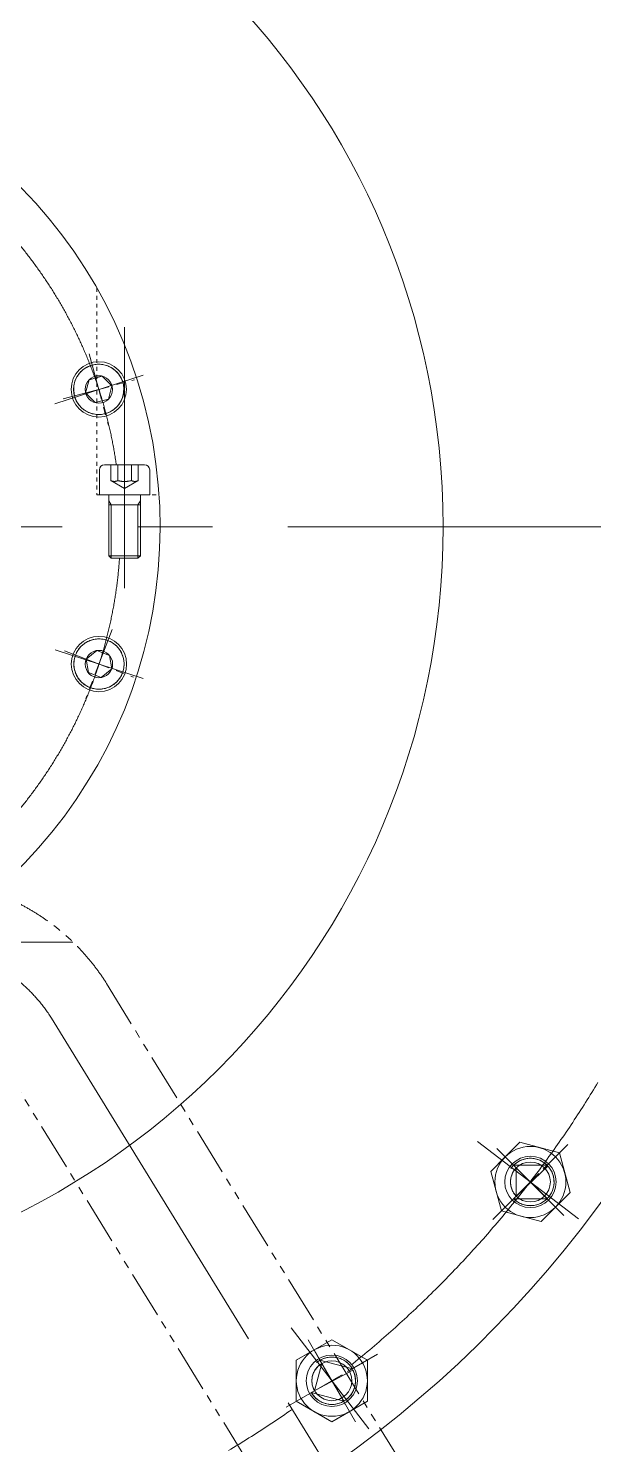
# Model space of a CAD drawing. Header units: millimetres. Extents: x 2 to 671028, y -1 to 511258.
# Drawn here: x 105477 to 109114, y 88757 to 97864 of the extents above; entities that cross this region are included whole.
import ezdxf

# ---------------------------------------------------------------- set-up
doc = ezdxf.new("R2010")
doc.units = ezdxf.units.MM
doc.header["$LTSCALE"] = 25.4
doc.set_wipeout_variables(frame=1)
for name, pattern in [('ACAD_ISO02W100', [15, 12, -3]), ('CENTER', [50.8, 31.75, -6.35, 6.35, -6.35]), ('双点画线', [22, 12, -2, 2, -2, 2, -2]), ('点画线', [18, 12, -2, 2, -2]), ('虚线', [2, 1, -1])]:
    doc.linetypes.add(name, pattern=pattern)
for name, color, linetype, lineweight in [('CAXA1', 5, 'CENTER', 5), ('中心线层', 5, 'CENTER', 5), ('粗实线层', 7, 'Continuous', 5), ('细实线层', 7, 'Continuous', 5), ('虚线层', 6, 'ACAD_ISO02W100', 5)]:
    doc.layers.add(name, color=color, linetype=linetype, lineweight=lineweight)

msp = doc.modelspace()

# ---------------------------------------------------------------- linework, layer by layer
at = {"color": 7, "lineweight": 5}
for p, q in [((105794.73, 95630.33), (105790.31, 95623.11)), ((105799.52, 95637.3), (105794.73, 95630.33)), ((105804.68, 95644.02), (105799.52, 95637.3)), ((105810.17, 95650.45), (105804.68, 95644.02)), ((105816, 95656.59), (105810.17, 95650.45)), ((105822.14, 95662.42), (105816, 95656.59)), ((105828.58, 95667.92), (105822.14, 95662.42)), ((105835.29, 95673.07), (105828.58, 95667.92)), ((105842.27, 95677.86), (105835.29, 95673.07)), ((105849.48, 95682.29), (105842.27, 95677.86)), ((105856.92, 95686.33), (105849.48, 95682.29)), ((105864.56, 95689.97), (105856.92, 95686.33)), ((105872.38, 95693.21), (105864.56, 95689.97)), ((105880.36, 95696.03), (105872.38, 95693.21)), ((105888.48, 95698.44), (105880.36, 95696.03)), ((105896.71, 95700.41), (105888.48, 95698.44)), ((105888.48, 95698.44), (105888.48, 95698.44)), ((105905.03, 95701.96), (105896.71, 95700.41)), ((105913.42, 95703.06), (105905.03, 95701.96)), ((105921.86, 95703.73), (105913.42, 95703.06)), ((105930.32, 95703.95), (105921.86, 95703.73)), ((105938.78, 95703.73), (105930.32, 95703.95)), ((105947.22, 95703.06), (105938.78, 95703.73)), ((105955.61, 95701.96), (105947.22, 95703.06)), ((105963.93, 95700.41), (105955.61, 95701.96)), ((105972.16, 95698.44), (105963.93, 95700.41)), ((105980.28, 95696.03), (105972.16, 95698.44)), ((105988.26, 95693.21), (105980.28, 95696.03)), ((105996.08, 95689.97), (105988.26, 95693.21)), ((106003.72, 95686.33), (105996.08, 95689.97)), ((106011.16, 95682.29), (106003.72, 95686.33)), ((106018.37, 95677.86), (106011.16, 95682.29)), ((106025.35, 95673.07), (106018.37, 95677.86)), ((106032.06, 95667.92), (106025.35, 95673.07)), ((106038.5, 95662.42), (106032.06, 95667.92)), ((106044.64, 95656.59), (106038.5, 95662.42)), ((106050.46, 95650.45), (106044.64, 95656.59)), ((106055.96, 95644.02), (106050.46, 95650.45)), ((106061.11, 95637.3), (106055.96, 95644.02)), ((106065.91, 95630.33), (106061.11, 95637.3)), ((106070.33, 95623.11), (106065.91, 95630.33)), ((105768.87, 95550.74), (105768.65, 95542.28)), ((105768.65, 95542.28), (105768.87, 95533.81)), ((105769.53, 95559.17), (105768.87, 95550.74)), ((105770.64, 95567.57), (105769.53, 95559.17)), ((105772.18, 95575.89), (105770.64, 95567.57)), ((105774.16, 95584.12), (105772.18, 95575.89)), ((105776.56, 95592.23), (105774.16, 95584.12)), ((105779.39, 95600.21), (105776.56, 95592.23)), ((105782.63, 95608.03), (105779.39, 95600.21)), ((105786.27, 95615.67), (105782.63, 95608.03)), ((105790.31, 95623.11), (105786.27, 95615.67)), ((105845.33, 95519.5), (105868.1, 95604.49)), ((105868.1, 95604.49), (105953.09, 95627.27)), ((106015.31, 95565.05), (105953.09, 95627.27)), ((106015.31, 95565.05), (105992.54, 95480.06)), ((106015.31, 95565.05), (105992.54, 95480.06)), ((106074.37, 95615.67), (106070.33, 95623.11)), ((106078.01, 95608.03), (106074.37, 95615.67)), ((106081.25, 95600.21), (106078.01, 95608.03)), ((106084.08, 95592.23), (106081.25, 95600.21)), ((106086.48, 95584.12), (106084.08, 95592.23)), ((106088.46, 95575.89), (106086.48, 95584.12)), ((106090, 95567.57), (106088.46, 95575.89)), ((106091.1, 95559.17), (106090, 95567.57)), ((106091.77, 95550.74), (106091.1, 95559.17)), ((106091.99, 95542.28), (106091.77, 95550.74)), ((106091.77, 95533.81), (106091.99, 95542.28)), ((105768.87, 95533.81), (105769.53, 95525.38)), ((105769.53, 95525.38), (105770.64, 95516.98)), ((105770.64, 95516.98), (105772.18, 95508.66)), ((105772.18, 95508.66), (105774.16, 95500.43)), ((105774.16, 95500.43), (105774.16, 95500.43)), ((105774.16, 95500.43), (105776.56, 95492.32)), ((105776.56, 95492.32), (105779.39, 95484.34)), ((105779.39, 95484.34), (105782.63, 95476.52)), ((105782.63, 95476.52), (105786.27, 95468.88)), ((105786.27, 95468.88), (105790.31, 95461.44)), ((105790.31, 95461.44), (105794.73, 95454.22)), ((105794.73, 95454.22), (105799.52, 95447.25)), ((105799.52, 95447.25), (105804.68, 95440.53)), ((105845.33, 95519.5), (105907.55, 95457.29)), ((105907.55, 95457.29), (105992.54, 95480.06)), ((106055.96, 95440.53), (106061.11, 95447.25)), ((106061.11, 95447.25), (106065.91, 95454.22)), ((106065.91, 95454.22), (106070.33, 95461.44)), ((106070.33, 95461.44), (106074.37, 95468.88)), ((106074.37, 95468.88), (106078.01, 95476.52)), ((106078.01, 95476.52), (106081.25, 95484.34)), ((106081.25, 95484.34), (106084.08, 95492.32)), ((106084.08, 95492.32), (106086.48, 95500.43)), ((106086.48, 95500.43), (106088.46, 95508.66)), ((106088.46, 95508.66), (106090, 95516.98)), ((106090, 95516.98), (106091.1, 95525.38)), ((106091.1, 95525.38), (106091.77, 95533.81)), ((105804.68, 95440.53), (105810.17, 95434.1)), ((105810.17, 95434.1), (105816, 95427.96)), ((105816, 95427.96), (105822.14, 95422.13)), ((105822.14, 95422.13), (105828.58, 95416.63)), ((105828.58, 95416.63), (105835.29, 95411.48)), ((105835.29, 95411.48), (105842.27, 95406.69)), ((105842.27, 95406.69), (105849.48, 95402.26)), ((105849.48, 95402.26), (105856.92, 95398.23)), ((105856.92, 95398.23), (105864.56, 95394.58)), ((105864.56, 95394.58), (105872.38, 95391.34)), ((105872.38, 95391.34), (105880.36, 95388.52)), ((105880.36, 95388.52), (105888.48, 95386.11)), ((105888.48, 95386.11), (105896.71, 95384.14)), ((105896.71, 95384.14), (105905.03, 95382.6)), ((105905.03, 95382.6), (105913.42, 95381.49)), ((105913.42, 95381.49), (105921.86, 95380.83)), ((105921.86, 95380.83), (105930.32, 95380.6)), ((105930.32, 95380.6), (105938.78, 95380.83)), ((105938.78, 95380.83), (105947.22, 95381.49)), ((105947.22, 95381.49), (105955.61, 95382.6)), ((105955.61, 95382.6), (105963.93, 95384.14)), ((105963.93, 95384.14), (105972.16, 95386.11)), ((105972.16, 95386.11), (105980.28, 95388.52)), ((105972.16, 95386.11), (105972.16, 95386.11)), ((105980.28, 95388.52), (105988.26, 95391.34)), ((105988.26, 95391.34), (105996.08, 95394.58)), ((105996.08, 95394.58), (106003.72, 95398.23)), ((106003.72, 95398.23), (106011.16, 95402.26)), ((106011.16, 95402.26), (106018.37, 95406.69)), ((106018.37, 95406.69), (106025.35, 95411.48)), ((106025.35, 95411.48), (106032.06, 95416.63)), ((106032.06, 95416.63), (106038.5, 95422.13)), ((106038.5, 95422.13), (106044.64, 95427.96)), ((106044.64, 95427.96), (106050.46, 95434.1)), ((106050.46, 95434.1), (106055.96, 95440.53)), ((105829.92, 93901.89), (105823.48, 93896.39)), ((105836.63, 93907.04), (105829.92, 93901.89)), ((105843.61, 93911.83), (105836.63, 93907.04)), ((105850.82, 93916.26), (105843.61, 93911.83)), ((105858.26, 93920.29), (105850.82, 93916.26)), ((105865.9, 93923.94), (105858.26, 93920.29)), ((105873.72, 93927.18), (105865.9, 93923.94)), ((105881.7, 93930), (105873.72, 93927.18)), ((105889.82, 93932.41), (105881.7, 93930)), ((105898.05, 93934.38), (105889.82, 93932.41)), ((105906.37, 93935.92), (105898.05, 93934.38)), ((105914.76, 93937.03), (105906.37, 93935.92)), ((105923.2, 93937.69), (105914.76, 93937.03)), ((105931.66, 93937.92), (105923.2, 93937.69)), ((105940.12, 93937.69), (105931.66, 93937.92)), ((105948.56, 93937.03), (105940.12, 93937.69)), ((105956.95, 93935.92), (105948.56, 93937.03)), ((105965.27, 93934.38), (105956.95, 93935.92)), ((105973.5, 93932.41), (105965.27, 93934.38)), ((105981.62, 93930), (105973.5, 93932.41)), ((105989.6, 93927.18), (105981.62, 93930)), ((105997.42, 93923.94), (105989.6, 93927.18)), ((105989.6, 93927.18), (105989.6, 93927.18)), ((106005.06, 93920.29), (105997.42, 93923.94)), ((106012.49, 93916.26), (106005.06, 93920.29)), ((106019.71, 93911.83), (106012.49, 93916.26)), ((106026.69, 93907.04), (106019.71, 93911.83)), ((106033.4, 93901.89), (106026.69, 93907.04)), ((106039.84, 93896.39), (106033.4, 93901.89)), ((105773.52, 93809.86), (105771.98, 93801.53)), ((105775.5, 93818.09), (105773.52, 93809.86)), ((105777.9, 93826.2), (105775.5, 93818.09)), ((105780.73, 93834.18), (105777.9, 93826.2)), ((105783.97, 93842), (105780.73, 93834.18)), ((105780.73, 93834.18), (105780.73, 93834.18)), ((105787.61, 93849.64), (105783.97, 93842)), ((105791.65, 93857.08), (105787.61, 93849.64)), ((105796.07, 93864.3), (105791.65, 93857.08)), ((105800.86, 93871.27), (105796.07, 93864.3)), ((105806.02, 93877.99), (105800.86, 93871.27)), ((105811.51, 93884.42), (105806.02, 93877.99)), ((105817.34, 93890.56), (105811.51, 93884.42)), ((105823.48, 93896.39), (105817.34, 93890.56)), ((105849.52, 93807.78), (105917.89, 93863.15)), ((105849.52, 93807.78), (105863.28, 93720.87)), ((105917.89, 93863.15), (106000.04, 93831.62)), ((106013.8, 93744.71), (106000.04, 93831.62)), ((106045.98, 93890.56), (106039.84, 93896.39)), ((106051.8, 93884.42), (106045.98, 93890.56)), ((106057.3, 93877.99), (106051.8, 93884.42)), ((106062.45, 93871.27), (106057.3, 93877.99)), ((106067.25, 93864.3), (106062.45, 93871.27)), ((106071.67, 93857.08), (106067.25, 93864.3)), ((106075.71, 93849.64), (106071.67, 93857.08)), ((106079.35, 93842), (106075.71, 93849.64)), ((106082.59, 93834.18), (106079.35, 93842)), ((106085.42, 93826.2), (106082.59, 93834.18)), ((106087.82, 93818.09), (106085.42, 93826.2)), ((106089.8, 93809.86), (106087.82, 93818.09)), ((106091.34, 93801.53), (106089.8, 93809.86)), ((105770.21, 93784.71), (105769.99, 93776.24)), ((105769.99, 93776.24), (105770.21, 93767.78)), ((105770.87, 93793.14), (105770.21, 93784.71)), ((105770.21, 93767.78), (105770.87, 93759.34)), ((105771.98, 93801.53), (105770.87, 93793.14)), ((105770.87, 93759.34), (105771.98, 93750.95)), ((105771.98, 93750.95), (105773.52, 93742.63)), ((105773.52, 93742.63), (105775.5, 93734.4)), ((105775.5, 93734.4), (105777.9, 93726.28)), ((105777.9, 93726.28), (105780.73, 93718.31)), ((105780.73, 93718.31), (105783.97, 93710.49)), ((105863.28, 93720.87), (105945.42, 93689.34)), ((106013.8, 93744.71), (105945.42, 93689.34)), ((106013.8, 93744.71), (105945.42, 93689.34)), ((106079.35, 93710.49), (106082.59, 93718.31)), ((106082.59, 93718.31), (106085.42, 93726.28)), ((106085.42, 93726.28), (106087.82, 93734.4)), ((106087.82, 93734.4), (106089.8, 93742.63)), ((106089.8, 93742.63), (106091.34, 93750.95)), ((106092.44, 93793.14), (106091.34, 93801.53)), ((106091.34, 93750.95), (106092.44, 93759.34)), ((106093.11, 93784.71), (106092.44, 93793.14)), ((106092.44, 93759.34), (106093.11, 93767.78)), ((106093.33, 93776.24), (106093.11, 93784.71)), ((106093.11, 93767.78), (106093.33, 93776.24)), ((105783.97, 93710.49), (105787.61, 93702.85)), ((105787.61, 93702.85), (105791.65, 93695.41)), ((105791.65, 93695.41), (105796.07, 93688.19)), ((105796.07, 93688.19), (105800.86, 93681.22)), ((105800.86, 93681.22), (105806.02, 93674.5)), ((105806.02, 93674.5), (105811.51, 93668.07)), ((105811.51, 93668.07), (105817.34, 93661.93)), ((105817.34, 93661.93), (105823.48, 93656.1)), ((105823.48, 93656.1), (105829.92, 93650.6)), ((105829.92, 93650.6), (105836.63, 93645.45)), ((105836.63, 93645.45), (105843.61, 93640.66)), ((105843.61, 93640.66), (105850.82, 93636.23)), ((105850.82, 93636.23), (105858.26, 93632.19)), ((105858.26, 93632.19), (105865.9, 93628.55)), ((105865.9, 93628.55), (105873.72, 93625.31)), ((105873.72, 93625.31), (105873.72, 93625.31)), ((105873.72, 93625.31), (105881.7, 93622.49)), ((105981.62, 93622.49), (105989.6, 93625.31)), ((105989.6, 93625.31), (105997.42, 93628.55)), ((105997.42, 93628.55), (106005.06, 93632.19)), ((106005.06, 93632.19), (106012.49, 93636.23)), ((106012.49, 93636.23), (106019.71, 93640.66)), ((106019.71, 93640.66), (106026.69, 93645.45)), ((106026.69, 93645.45), (106033.4, 93650.6)), ((106033.4, 93650.6), (106039.84, 93656.1)), ((106039.84, 93656.1), (106045.98, 93661.93)), ((106045.98, 93661.93), (106051.8, 93668.07)), ((106051.8, 93668.07), (106057.3, 93674.5)), ((106057.3, 93674.5), (106062.45, 93681.22)), ((106062.45, 93681.22), (106067.25, 93688.19)), ((106067.25, 93688.19), (106071.67, 93695.41)), ((106071.67, 93695.41), (106075.71, 93702.85)), ((106075.71, 93702.85), (106079.35, 93710.49)), ((105881.7, 93622.49), (105889.82, 93620.08)), ((105889.82, 93620.08), (105898.05, 93618.11)), ((105898.05, 93618.11), (105906.37, 93616.56)), ((105906.37, 93616.56), (105914.76, 93615.46)), ((105914.76, 93615.46), (105923.2, 93614.79)), ((105923.2, 93614.79), (105931.66, 93614.57)), ((105931.66, 93614.57), (105940.12, 93614.79)), ((105940.12, 93614.79), (105948.56, 93615.46)), ((105948.56, 93615.46), (105956.95, 93616.56)), ((105956.95, 93616.56), (105965.27, 93618.11)), ((105965.27, 93618.11), (105973.5, 93620.08)), ((105973.5, 93620.08), (105981.62, 93622.49)), ((108638.45, 90700.85), (108451.8, 90514.2)), ((108545.13, 90607.53), (108638.45, 90700.85)), ((108638.45, 90700.85), (108638.45, 90700.85)), ((108638.45, 90700.85), (108765.94, 90666.69)), ((108893.42, 90632.53), (108638.45, 90700.85)), ((108765.94, 90666.69), (108765.94, 90666.69)), ((108765.94, 90666.69), (108893.42, 90632.53)), ((108893.42, 90632.53), (108893.42, 90632.53)), ((108893.42, 90632.53), (108927.58, 90505.05)), ((108961.74, 90377.56), (108893.42, 90632.53)), ((108451.8, 90514.2), (108545.13, 90607.53)), ((108545.13, 90607.53), (108545.13, 90607.53)), ((108604.8, 90559.14), (108599.01, 90553.65)), ((108616.02, 90536.63), (108599.01, 90553.65)), ((108599.01, 90553.65), (108814.54, 90553.65)), ((108599.01, 90553.65), (108814.54, 90338.12)), ((108820.03, 90547.86), (108599.01, 90338.12)), ((108610.86, 90564.32), (108604.8, 90559.14)), ((108611.4, 90531.76), (108607.03, 90526.65)), ((108617.19, 90569.18), (108610.86, 90564.32)), ((108616.02, 90536.63), (108611.4, 90531.76)), ((108616.02, 90355.13), (108616.02, 90536.63)), ((108616.02, 90355.13), (108616.02, 90536.63)), ((108623.77, 90573.7), (108617.19, 90569.18)), ((108630.57, 90577.87), (108623.77, 90573.7)), ((108637.58, 90581.67), (108630.57, 90577.87)), ((108644.79, 90585.11), (108637.58, 90581.67)), ((108652.16, 90588.16), (108644.79, 90585.11)), ((108659.68, 90590.82), (108652.16, 90588.16)), ((108667.33, 90593.09), (108659.68, 90590.82)), ((108675.09, 90594.95), (108667.33, 90593.09)), ((108682.93, 90596.41), (108675.09, 90594.95)), ((108690.84, 90597.45), (108682.93, 90596.41)), ((108698.8, 90598.07), (108690.84, 90597.45)), ((108706.77, 90598.28), (108698.8, 90598.07)), ((108714.75, 90598.07), (108706.77, 90598.28)), ((108722.7, 90597.45), (108714.75, 90598.07)), ((108730.61, 90596.41), (108722.7, 90597.45)), ((108738.46, 90594.95), (108730.61, 90596.41)), ((108746.22, 90593.09), (108738.46, 90594.95)), ((108753.87, 90590.82), (108746.22, 90593.09)), ((108761.39, 90588.16), (108753.87, 90590.82)), ((108768.76, 90585.11), (108761.39, 90588.16)), ((108775.96, 90581.67), (108768.76, 90585.11)), ((108782.97, 90577.87), (108775.96, 90581.67)), ((108789.77, 90573.7), (108782.97, 90577.87)), ((108796.35, 90569.18), (108789.77, 90573.7)), ((108802.68, 90564.32), (108796.35, 90569.18)), ((108808.75, 90559.14), (108802.68, 90564.32)), ((108814.54, 90553.65), (108808.75, 90559.14)), ((108825.21, 90541.79), (108820.03, 90547.86)), ((108830.07, 90535.46), (108825.21, 90541.79)), ((108834.59, 90528.89), (108830.07, 90535.46)), ((108838.75, 90522.08), (108834.59, 90528.89)), ((108485.96, 90386.72), (108451.8, 90514.2)), ((108451.8, 90514.2), (108451.8, 90514.2)), ((108451.8, 90514.2), (108520.12, 90259.23)), ((108578.61, 90452.6), (108578.43, 90445.88)), ((108578.43, 90445.88), (108578.61, 90439.17)), ((108579.13, 90459.3), (108578.61, 90452.6)), ((108578.61, 90439.17), (108579.13, 90432.47)), ((108580.01, 90465.96), (108579.13, 90459.3)), ((108581.24, 90472.57), (108580.01, 90465.96)), ((108582.8, 90479.1), (108581.24, 90472.57)), ((108584.71, 90485.54), (108582.8, 90479.1)), ((108586.96, 90491.88), (108584.71, 90485.54)), ((108589.53, 90498.08), (108586.96, 90491.88)), ((108592.42, 90504.15), (108589.53, 90498.08)), ((108595.63, 90510.05), (108592.42, 90504.15)), ((108599.14, 90515.78), (108595.63, 90510.05)), ((108602.94, 90521.32), (108599.14, 90515.78)), ((108607.03, 90526.65), (108602.94, 90521.32)), ((108842.56, 90515.07), (108838.75, 90522.08)), ((108846, 90507.87), (108842.56, 90515.07)), ((108849.05, 90500.5), (108846, 90507.87)), ((108851.71, 90492.98), (108849.05, 90500.5)), ((108853.98, 90485.33), (108851.71, 90492.98)), ((108855.84, 90477.57), (108853.98, 90485.33)), ((108857.3, 90469.72), (108855.84, 90477.57)), ((108858.34, 90461.81), (108857.3, 90469.72)), ((108858.96, 90453.86), (108858.34, 90461.81)), ((108858.34, 90429.95), (108858.96, 90437.91)), ((108859.17, 90445.88), (108858.96, 90453.86)), ((108858.96, 90437.91), (108859.17, 90445.88)), ((108927.58, 90505.05), (108927.58, 90505.05)), ((108927.58, 90505.05), (108961.74, 90377.56)), ((108520.12, 90259.23), (108485.96, 90386.72)), ((108485.96, 90386.72), (108485.96, 90386.72)), ((108579.13, 90432.47), (108580.01, 90425.81)), ((108580.01, 90425.81), (108581.24, 90419.2)), ((108581.24, 90419.2), (108582.8, 90412.67)), ((108582.8, 90412.67), (108584.71, 90406.22)), ((108584.71, 90406.22), (108586.96, 90399.89)), ((108586.96, 90399.89), (108589.53, 90393.68)), ((108589.53, 90393.68), (108592.42, 90387.62)), ((108592.42, 90387.62), (108595.63, 90381.71)), ((108595.63, 90381.71), (108599.14, 90375.98)), ((108599.01, 90338.12), (108616.02, 90355.13)), ((108599.14, 90375.98), (108602.94, 90370.45)), ((108602.94, 90370.45), (108607.03, 90365.12)), ((108607.03, 90365.12), (108611.4, 90360.01)), ((108611.4, 90360.01), (108616.02, 90355.13)), ((108775.09, 90190.91), (108961.74, 90377.56)), ((108820.03, 90343.91), (108825.21, 90349.97)), ((108825.21, 90349.97), (108830.07, 90356.3)), ((108830.07, 90356.3), (108834.59, 90362.88)), ((108834.59, 90362.88), (108838.75, 90369.68)), ((108838.75, 90369.68), (108842.56, 90376.7)), ((108842.56, 90376.7), (108846, 90383.9)), ((108846, 90383.9), (108849.05, 90391.27)), ((108849.05, 90391.27), (108851.71, 90398.79)), ((108851.71, 90398.79), (108853.98, 90406.44)), ((108853.98, 90406.44), (108855.84, 90414.2)), ((108855.84, 90414.2), (108857.3, 90422.04)), ((108857.3, 90422.04), (108858.34, 90429.95)), ((108961.74, 90377.56), (108868.42, 90284.24)), ((108961.74, 90377.56), (108961.74, 90377.56)), ((108647.61, 90225.07), (108520.12, 90259.23)), ((108520.12, 90259.23), (108520.12, 90259.23)), ((108520.12, 90259.23), (108775.09, 90190.91)), ((108599.01, 90338.12), (108604.8, 90332.63)), ((108814.54, 90338.12), (108599.01, 90338.12)), ((108604.8, 90332.63), (108610.86, 90327.45)), ((108610.86, 90327.45), (108617.19, 90322.59)), ((108617.19, 90322.59), (108623.77, 90318.07)), ((108623.77, 90318.07), (108630.57, 90313.9)), ((108630.57, 90313.9), (108637.58, 90310.09)), ((108637.58, 90310.09), (108644.79, 90306.66)), ((108644.79, 90306.66), (108652.16, 90303.61)), ((108652.16, 90303.61), (108659.68, 90300.94)), ((108659.68, 90300.94), (108667.33, 90298.68)), ((108667.33, 90298.68), (108675.09, 90296.81)), ((108675.09, 90296.81), (108682.93, 90295.36)), ((108682.93, 90295.36), (108690.84, 90294.32)), ((108690.84, 90294.32), (108698.8, 90293.69)), ((108698.8, 90293.69), (108706.77, 90293.48)), ((108706.77, 90293.48), (108714.75, 90293.69)), ((108714.75, 90293.69), (108722.7, 90294.32)), ((108722.7, 90294.32), (108730.61, 90295.36)), ((108730.61, 90295.36), (108738.46, 90296.81)), ((108738.46, 90296.81), (108746.22, 90298.68)), ((108746.22, 90298.68), (108753.87, 90300.94)), ((108753.87, 90300.94), (108761.39, 90303.61)), ((108761.39, 90303.61), (108768.76, 90306.66)), ((108768.76, 90306.66), (108775.96, 90310.09)), ((108868.42, 90284.24), (108775.09, 90190.91)), ((108775.96, 90310.09), (108782.97, 90313.9)), ((108782.97, 90313.9), (108789.77, 90318.07)), ((108789.77, 90318.07), (108796.35, 90322.59)), ((108796.35, 90322.59), (108802.68, 90327.45)), ((108802.68, 90327.45), (108808.75, 90332.63)), ((108808.75, 90332.63), (108814.54, 90338.12)), ((108814.54, 90338.12), (108820.03, 90343.91)), ((108775.09, 90190.91), (108647.61, 90225.07)), ((108647.61, 90225.07), (108647.61, 90225.07)), ((108775.09, 90190.91), (108775.09, 90190.91)), ((107429.62, 89431.54), (107201.02, 89299.56)), ((107201.02, 89299.56), (107315.32, 89365.55)), ((107315.32, 89365.55), (107429.62, 89431.54)), ((107315.32, 89365.55), (107315.32, 89365.55)), ((107429.62, 89431.54), (107429.62, 89431.54)), ((107429.62, 89431.54), (107543.92, 89365.55)), ((107658.22, 89299.56), (107429.62, 89431.54)), ((107543.92, 89365.55), (107543.92, 89365.55)), ((107543.92, 89365.55), (107658.22, 89299.56)), ((107201.02, 89167.58), (107201.02, 89299.56)), ((107201.02, 89299.56), (107201.02, 89299.56)), ((107201.02, 89299.56), (107201.02, 89035.59)), ((107318.47, 89103.41), (107365.45, 89278.72)), ((107318.47, 89103.41), (107365.45, 89278.72)), ((107334.24, 89253.45), (107329.88, 89248.34)), ((107338.87, 89258.33), (107334.24, 89253.45)), ((107343.74, 89262.95), (107338.87, 89258.33)), ((107348.85, 89267.32), (107343.74, 89262.95)), ((107354.18, 89271.41), (107348.85, 89267.32)), ((107360.43, 89303.37), (107353.42, 89299.56)), ((107365.45, 89278.72), (107353.42, 89299.56)), ((107353.42, 89299.56), (107561.6, 89243.78)), ((107353.42, 89299.56), (107505.82, 89035.59)), ((107359.72, 89275.21), (107354.18, 89271.41)), ((107365.45, 89278.72), (107359.72, 89275.21)), ((107367.63, 89306.8), (107360.43, 89303.37)), ((107375, 89309.85), (107367.63, 89306.8)), ((107382.53, 89312.52), (107375, 89309.85)), ((107390.18, 89314.78), (107382.53, 89312.52)), ((107397.93, 89316.65), (107390.18, 89314.78)), ((107405.78, 89318.1), (107397.93, 89316.65)), ((107413.69, 89319.14), (107405.78, 89318.1)), ((107421.64, 89319.77), (107413.69, 89319.14)), ((107429.62, 89319.98), (107421.64, 89319.77)), ((107437.6, 89319.77), (107429.62, 89319.98)), ((107445.55, 89319.14), (107437.6, 89319.77)), ((107453.46, 89318.1), (107445.55, 89319.14)), ((107461.31, 89316.65), (107453.46, 89318.1)), ((107469.06, 89314.78), (107461.31, 89316.65)), ((107476.71, 89312.52), (107469.06, 89314.78)), ((107484.23, 89309.85), (107476.71, 89312.52)), ((107491.61, 89306.8), (107484.23, 89309.85)), ((107498.81, 89303.37), (107491.61, 89306.8)), ((107505.82, 89299.56), (107498.81, 89303.37)), ((107512.62, 89295.39), (107505.82, 89299.56)), ((107519.2, 89290.87), (107512.62, 89295.39)), ((107525.53, 89286.01), (107519.2, 89290.87)), ((107531.6, 89280.83), (107525.53, 89286.01)), ((107537.38, 89275.34), (107531.6, 89280.83)), ((107542.87, 89269.55), (107537.38, 89275.34)), ((107548.06, 89263.49), (107542.87, 89269.55)), ((107552.91, 89257.16), (107548.06, 89263.49)), ((107557.43, 89250.58), (107552.91, 89257.16)), ((107658.22, 89299.56), (107658.22, 89299.56)), ((107658.22, 89299.56), (107658.22, 89167.58)), ((107658.22, 89035.59), (107658.22, 89299.56)), ((107201.02, 89035.59), (107201.02, 89167.58)), ((107201.02, 89167.58), (107201.02, 89167.58)), ((107565.41, 89236.77), (107297.64, 89091.38)), ((107301.45, 89174.29), (107301.28, 89167.58)), ((107301.28, 89167.58), (107301.45, 89160.86)), ((107301.98, 89180.99), (107301.45, 89174.29)), ((107302.86, 89187.65), (107301.98, 89180.99)), ((107304.08, 89194.26), (107302.86, 89187.65)), ((107305.65, 89200.79), (107304.08, 89194.26)), ((107307.56, 89207.24), (107305.65, 89200.79)), ((107309.8, 89213.57), (107307.56, 89207.24)), ((107312.37, 89219.78), (107309.8, 89213.57)), ((107315.27, 89225.84), (107312.37, 89219.78)), ((107318.47, 89231.75), (107315.27, 89225.84)), ((107321.98, 89237.48), (107318.47, 89231.75)), ((107325.79, 89243.01), (107321.98, 89237.48)), ((107329.88, 89248.34), (107325.79, 89243.01)), ((107561.6, 89243.78), (107557.43, 89250.58)), ((107568.84, 89229.56), (107565.41, 89236.77)), ((107571.9, 89222.19), (107568.84, 89229.56)), ((107574.56, 89214.67), (107571.9, 89222.19)), ((107576.83, 89207.02), (107574.56, 89214.67)), ((107578.69, 89199.26), (107576.83, 89207.02)), ((107580.14, 89191.42), (107578.69, 89199.26)), ((107581.18, 89183.51), (107580.14, 89191.42)), ((107581.81, 89175.55), (107581.18, 89183.51)), ((107582.02, 89167.58), (107581.81, 89175.55)), ((107581.81, 89159.6), (107582.02, 89167.58)), ((107658.22, 89167.58), (107658.22, 89167.58)), ((107658.22, 89167.58), (107658.22, 89035.59)), ((107297.64, 89091.38), (107318.47, 89103.41)), ((107297.64, 89091.38), (107301.81, 89084.57)), ((107505.82, 89035.59), (107297.64, 89091.38)), ((107301.45, 89160.86), (107301.98, 89154.16)), ((107301.81, 89084.57), (107306.33, 89078)), ((107301.98, 89154.16), (107302.86, 89147.5)), ((107302.86, 89147.5), (107304.08, 89140.89)), ((107304.08, 89140.89), (107305.65, 89134.36)), ((107305.65, 89134.36), (107307.56, 89127.92)), ((107306.33, 89078), (107311.18, 89071.67)), ((107307.56, 89127.92), (107309.8, 89121.58)), ((107309.8, 89121.58), (107312.37, 89115.38)), ((107311.18, 89071.67), (107316.36, 89065.6)), ((107312.37, 89115.38), (107315.27, 89109.31)), ((107315.27, 89109.31), (107318.47, 89103.41)), ((107542.87, 89065.6), (107548.06, 89071.67)), ((107548.06, 89071.67), (107552.91, 89078)), ((107552.91, 89078), (107557.43, 89084.57)), ((107557.43, 89084.57), (107561.6, 89091.38)), ((107561.6, 89091.38), (107565.41, 89098.39)), ((107565.41, 89098.39), (107568.84, 89105.59)), ((107568.84, 89105.59), (107571.9, 89112.96)), ((107571.9, 89112.96), (107574.56, 89120.48)), ((107574.56, 89120.48), (107576.83, 89128.13)), ((107576.83, 89128.13), (107578.69, 89135.89)), ((107578.69, 89135.89), (107580.14, 89143.74)), ((107580.14, 89143.74), (107581.18, 89151.65)), ((107581.18, 89151.65), (107581.81, 89159.6)), ((107315.32, 88969.6), (107201.02, 89035.59)), ((107201.02, 89035.59), (107201.02, 89035.59)), ((107201.02, 89035.59), (107429.62, 88903.61)), ((107316.36, 89065.6), (107321.86, 89059.81)), ((107321.86, 89059.81), (107327.64, 89054.32)), ((107327.64, 89054.32), (107333.71, 89049.14)), ((107333.71, 89049.14), (107340.04, 89044.28)), ((107340.04, 89044.28), (107346.62, 89039.76)), ((107346.62, 89039.76), (107353.42, 89035.59)), ((107353.42, 89035.59), (107360.43, 89031.79)), ((107360.43, 89031.79), (107367.63, 89028.35)), ((107367.63, 89028.35), (107375, 89025.3)), ((107375, 89025.3), (107382.53, 89022.64)), ((107382.53, 89022.64), (107390.18, 89020.37)), ((107390.18, 89020.37), (107397.93, 89018.51)), ((107397.93, 89018.51), (107405.78, 89017.05)), ((107405.78, 89017.05), (107413.69, 89016.01)), ((107413.69, 89016.01), (107421.64, 89015.39)), ((107421.64, 89015.39), (107429.62, 89015.18)), ((107429.62, 88903.61), (107658.22, 89035.59)), ((107429.62, 89015.18), (107437.6, 89015.39)), ((107437.6, 89015.39), (107445.55, 89016.01)), ((107445.55, 89016.01), (107453.46, 89017.05)), ((107453.46, 89017.05), (107461.31, 89018.51)), ((107461.31, 89018.51), (107469.06, 89020.37)), ((107469.06, 89020.37), (107476.71, 89022.64)), ((107476.71, 89022.64), (107484.23, 89025.3)), ((107484.23, 89025.3), (107491.61, 89028.35)), ((107491.61, 89028.35), (107498.81, 89031.79)), ((107498.81, 89031.79), (107505.82, 89035.59)), ((107505.82, 89035.59), (107512.62, 89039.76)), ((107512.62, 89039.76), (107519.2, 89044.28)), ((107519.2, 89044.28), (107525.53, 89049.14)), ((107525.53, 89049.14), (107531.6, 89054.32)), ((107531.6, 89054.32), (107537.38, 89059.81)), ((107537.38, 89059.81), (107542.87, 89065.6)), ((107658.22, 89035.59), (107543.92, 88969.6)), ((107658.22, 89035.59), (107658.22, 89035.59)), ((107429.62, 88903.61), (107315.32, 88969.6)), ((107315.32, 88969.6), (107315.32, 88969.6)), ((107543.92, 88969.6), (107429.62, 88903.61)), ((107429.62, 88903.61), (107429.62, 88903.61))]:
    msp.add_line(p, q, dxfattribs=at)
for centre, radius in [((105930.32, 95542.28), 177.8), ((105930.32, 95542.28), 87.99), ((105931.66, 93776.24), 177.8), ((105931.66, 93776.24), 87.99), ((108706.77, 90445.88), 228.6), ((108706.77, 90445.88), 165.1), ((108706.77, 90445.88), 128.34), ((107429.62, 89167.58), 228.6), ((107429.62, 89167.58), 165.1), ((107429.62, 89167.58), 128.34)]:
    msp.add_circle(centre, radius, dxfattribs=at)
for centre, radius, start, end in [((103219.97, 101010.37), 14795.5, 301.355793, 238.585014), ((103206.5, 101010.37), 13868.4, 303.508424, 236.55604), ((103213.35, 94660.37), 7366, 148.668749, 31.333257), ((103213.35, 94657.2), 3111.5, 288.819151, 164.85414), ((105930.32, 95542.28), 161.67, 15, 195), ((105930.32, 95542.28), 161.67, 195, 15), ((105931.66, 93776.24), 161.67, 339, 159), ((105931.66, 93776.24), 161.67, 159, 339)]:
    msp.add_arc(centre, radius, start, end, dxfattribs=at)
msp.add_open_spline([(113756.06, 111546.46), (112864.76, 112500.68), (110828.57, 114210.56), (107205.9, 115926.71), (103206.46, 116616.51), (99134.75, 116199.62), (95271.92, 114747.14), (91886.62, 112322.04), (89225.21, 109071.49), (87483.93, 105213.15), (86756.39, 100999.07), (87250.69, 96719.95), (88797.38, 92676.33), (91368.61, 89151.74), (94783.64, 86393.33), (98824.37, 84605.58), (103217.92, 83906.81), (107669.52, 84391.84), (111873.72, 86012.49), (115532.96, 88690.99), (118399.43, 92241.38), (120258.47, 96440.21), (120722.94, 99481.24), (120765.24, 101003.64)], degree=3, knots=[0, 0, 0, 0, 6187.6660257, 12450.3554582, 18783.7763803, 25175.5539804, 31622.0656792, 38124.7135948, 44683.2378582, 51298.5509218, 57973.8707278, 64697.0192939, 71462.7486572, 78273.5017955, 85129.2788968, 92030.0801453, 98977.2858434, 105969.7011519, 113006.6229991, 120087.9511857, 127214.4959448, 134386.4928487, 141603.6632662, 141603.6632662, 141603.6632662, 141603.6632662], dxfattribs=at)
at = {"layer": 'CAXA1', "linetype": 'CENTER', "lineweight": 5, "ltscale": 3}
for p, q in [((105647.52, 95450.39), (106215.25, 95634.85)), ((105648.86, 93868.13), (106216.59, 93683.67)), ((96349.11, 91988.26), (105764.57, 91988.26)), ((105626.32, 91498.4), (110155.28, 84139.43)), ((108366.6, 90706.91), (109016.79, 90207.99)), ((107168.6, 89507.75), (107667.51, 88857.55))]:
    msp.add_line(p, q, dxfattribs=at)
for centre, radius in [((103219.97, 101010.37), 14351), ((103219.97, 101010.37), 13716), ((103213.35, 94657.2), 2857.5)]:
    msp.add_circle(centre, radius, dxfattribs=at)
for centre, radius, start, end in [((103213.35, 94660.37), 6921.5, 148.669255, 31.33338), ((104766.62, 90956.94), 1016, 32.203489, 90.000003)]:
    msp.add_arc(centre, radius, start, end, dxfattribs=at)
at = {"layer": '中心线层', "color": 7, "linetype": '点画线', "lineweight": 5}
for p, q in [((105868.75, 95772.04), (105991.89, 95312.51)), ((105700.55, 95480.71), (106160.09, 95603.84)), ((106016.9, 93998.32), (105846.41, 93554.17)), ((105709.59, 93861.49), (106153.73, 93691)), ((108466.24, 90205.35), (108947.3, 90686.42)), ((108922.3, 90230.36), (108491.25, 90661.41)), ((108545.13, 90607.53), (108868.42, 90284.24)), ((108545.13, 90284.24), (108868.42, 90607.53)), ((107582.02, 88903.61), (107277.22, 89431.54)), ((107315.32, 89365.55), (107543.92, 88969.6)), ((107135.03, 88997.49), (107724.21, 89337.66)), ((107231.65, 89053.28), (107627.59, 89281.88))]:
    msp.add_line(p, q, dxfattribs=at)
at = {"layer": '细实线层', "color": 7, "linetype": '双点画线', "lineweight": 5}
for p, q in [((105979.47, 91721.75), (109935.35, 85293.96)), ((105269.39, 91278.74), (108954.9, 85290.28))]:
    msp.add_line(p, q, dxfattribs=at)
msp.add_arc((104766.62, 90956.94), 1435.1, 32.203484, 90.000002, dxfattribs=at)
at = {"layer": '细实线层', "color": 7, "lineweight": 5}
for centre, start, end in [((108706.77, 90445.88), 225, 145), ((107429.62, 89167.58), 210, 130)]:
    msp.add_arc(centre, 152.4, start, end, dxfattribs=at)
at = {"layer": '虚线层', "color": 7, "linetype": '虚线', "lineweight": 5}
msp.add_arc((103206.5, 101010.37), 13868.4, 236.55604, 303.508424, dxfattribs=at)

# ---------------------------------------------------------------- next in the draw order: wipeouts: each hides what was drawn before it
at = {"color": 7, "lineweight": 5}
msp.add_wipeout([(106096.13, 94457.14), (106119, 94457.14), (106119, 94457.14), (106182.49, 94457.14), (106182.49, 94457.14), (106197.73, 94472.38), (106197.73, 94472.38), (106197.73, 94800.04), (106197.73, 94800.04), (106197.73, 94826.43), (106197.73, 94826.43), (106197.73, 94863.54), (106197.73, 94863.54), (106257.81, 94863.54), (106257.81, 94863.54), (106257.81, 95025.26), (106257.81, 95025.26), (106257.76, 95026.95), (106257.63, 95028.64), (106257.41, 95030.32), (106257.1, 95031.98), (106256.7, 95033.63), (106256.22, 95035.25), (106255.66, 95036.84), (106255.01, 95038.41), (106254.28, 95039.94), (106253.47, 95041.42), (106252.59, 95042.87), (106251.63, 95044.26), (106250.6, 95045.61), (106249.5, 95046.89), (106248.34, 95048.12), (106247.11, 95049.29), (106245.82, 95050.39), (106244.48, 95051.42), (106243.08, 95052.38), (106241.64, 95053.26), (106240.15, 95054.07), (106238.62, 95054.8), (106237.06, 95055.44), (106235.46, 95056.01), (106233.84, 95056.49), (106232.19, 95056.88), (106230.53, 95057.19), (106228.85, 95057.41), (106227.16, 95057.55), (106225.47, 95057.59), (106225.47, 95057.59), (106184.12, 95057.59), (106184.12, 95057.59), (106140.13, 95057.59), (106140.13, 95057.59), (106119, 95057.59), (106119, 95057.59), (106096.13, 95057.59), (106096.13, 95057.59), (106052.14, 95057.59), (106052.14, 95057.59), (106008.15, 95057.59), (106008.15, 95057.59), (105966.8, 95057.59), (105966.8, 95057.59), (105965.11, 95057.55), (105963.42, 95057.41), (105961.74, 95057.19), (105960.08, 95056.88), (105958.43, 95056.49), (105956.81, 95056.01), (105955.21, 95055.44), (105953.65, 95054.8), (105952.12, 95054.07), (105950.63, 95053.26), (105949.19, 95052.38), (105947.79, 95051.42), (105946.45, 95050.39), (105945.16, 95049.29), (105943.93, 95048.12), (105942.77, 95046.89), (105941.67, 95045.61), (105940.64, 95044.26), (105939.68, 95042.87), (105938.8, 95041.42), (105937.99, 95039.94), (105937.26, 95038.41), (105936.61, 95036.84), (105936.05, 95035.25), (105935.57, 95033.63), (105935.17, 95031.98), (105934.86, 95030.32), (105934.64, 95028.64), (105934.51, 95026.95), (105934.46, 95025.26), (105934.46, 95025.26), (105934.46, 94863.54), (105934.46, 94863.54), (105994.53, 94863.54), (105994.53, 94863.54), (105994.53, 94826.43), (105994.53, 94826.43), (105994.53, 94800.04), (105994.53, 94800.04), (105994.53, 94472.38), (105994.53, 94472.38), (106009.77, 94457.14), (106009.77, 94457.14)], dxfattribs=at).dxf.layer = '细实线层'

# ---------------------------------------------------------------- next in the draw order: linework, layer by layer
for radius in [9811.04, 4931.97]:
    msp.add_circle((103213.35, 94659.48), radius, dxfattribs=at)
at = {"layer": 'CAXA1', "linetype": 'CENTER', "lineweight": 5, "ltscale": 3}
for p, q in [((106096.13, 95943.37), (106096.13, 94264.38)), ((113436.85, 94659.48), (92989.85, 94659.48))]:
    msp.add_line(p, q, dxfattribs=at)
at = {"layer": '中心线层', "color": 7, "lineweight": 5}
msp.add_line((106096.13, 94406.34), (106096.13, 95108.39), dxfattribs=at)
at = {"layer": '粗实线层', "color": 7, "lineweight": 5}
for p, q in [((105934.46, 95025.26), (105934.46, 94863.54)), ((106225.47, 95057.59), (105966.8, 95057.59)), ((106257.81, 94863.54), (106257.81, 95025.26)), ((105934.46, 94863.54), (106257.81, 94863.54)), ((105994.53, 94472.38), (105994.53, 94863.54)), ((106197.73, 94472.38), (106197.73, 94863.54)), ((105994.53, 94800.04), (106197.73, 94800.04)), ((106197.73, 94472.38), (105994.53, 94472.38)), ((106009.77, 94457.14), (105994.53, 94472.38)), ((106182.49, 94457.14), (106009.77, 94457.14)), ((106182.49, 94457.14), (106197.73, 94472.38))]:
    msp.add_line(p, q, dxfattribs=at)
for centre, start, end in [((105966.8, 95025.26), 90, 180), ((106225.47, 95025.26), 0, 90)]:
    msp.add_arc(centre, 32.33, start, end, dxfattribs=at)
at = {"layer": '细实线层', "color": 7, "lineweight": 5}
for p, q in [((106009.77, 94800.04), (105994.53, 94826.43)), ((106182.49, 94800.04), (106197.73, 94826.43)), ((106009.77, 94457.14), (106009.77, 94800.04)), ((106182.49, 94457.14), (106182.49, 94800.04))]:
    msp.add_line(p, q, dxfattribs=at)
at = {"layer": '虚线层', "color": 7, "linetype": '虚线', "lineweight": 5}
for p, q in [((105918.33, 96194.88), (105918.33, 94863.54)), ((105918.33, 94863.54), (106318, 94863.54))]:
    msp.add_line(p, q, dxfattribs=at)
at = {"layer": '虚线层', "color": 7, "lineweight": 5}
for p, q in [((106008.15, 94955.99), (106008.15, 95057.59)), ((106052.14, 94955.99), (106052.14, 95057.59)), ((106140.13, 94955.99), (106140.13, 95057.59)), ((106184.12, 94955.99), (106184.12, 95057.59)), ((106008.15, 94955.99), (106096.13, 94905.19)), ((106184.12, 94955.99), (106096.13, 94905.19))]:
    msp.add_line(p, q, dxfattribs=at)
for centre, radius, start, end in [((106030.14, 94999.99), 49.19, 243.434949, 296.565051), ((106096.13, 95123.13), 172.83, 255.252867, 284.747133), ((106162.13, 94999.99), 49.19, 243.434949, 296.565051)]:
    msp.add_arc(centre, radius, start, end, dxfattribs=at)

doc.saveas('drawing.dxf')
